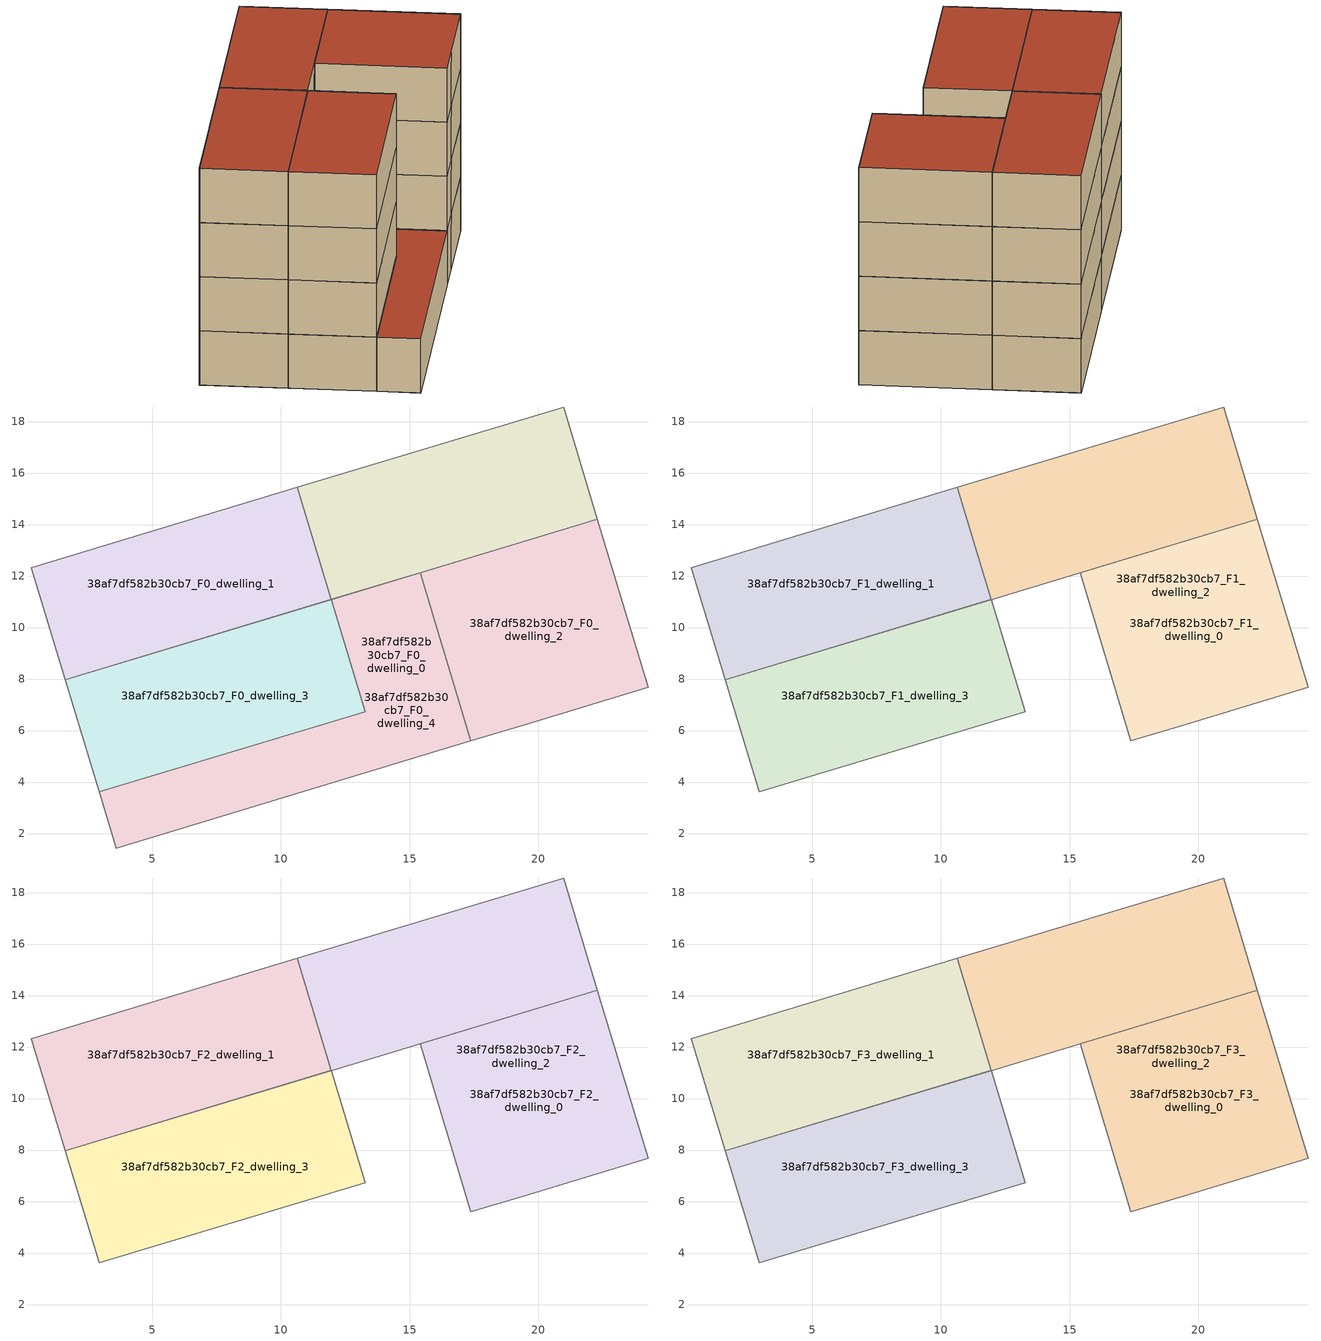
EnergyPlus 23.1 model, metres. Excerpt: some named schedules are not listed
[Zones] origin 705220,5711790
38af7df582b30cb7_F0_dwelling_0
 floor ground (EU_floor_Construction): 22.3,14.21 20.98,18.57 10.64,15.44 11.96,11.09 z0; 24.28,7.68 22.3,14.21 15.41,12.13 17.38,5.6 19.41,6.21 z0; 17.38,5.6 15.41,12.13 11.96,11.09 13.28,6.74 2.94,3.61 3.6,1.44 z0
 wall adiabatic (EU_wall_Construction): 10.64,15.44 20.98,18.57 22.3,14.21 11.96,11.09 10.64,15.44 z0:3
 ceiling adiabatic (EU_floor_Construction): 20.98,18.57 22.3,14.21 11.96,11.09 z3
 roof outside (EU_floor_Construction): 15.41,12.13 17.38,5.6 3.6,1.44 2.94,3.61 13.28,6.74 11.96,11.09 z3
38af7df582b30cb7_F0_dwelling_1
 floor ground (EU_floor_Construction): 11.96,11.09 10.64,15.44 0.3,12.32 1.62,7.96 z0
 wall adiabatic (EU_wall_Construction): 0.3,12.32 10.64,15.44 11.96,11.09 1.62,7.96 0.3,12.32 z0:3
38af7df582b30cb7_F0_dwelling_2
 floor ground (EU_floor_Construction): 22.3,14.21 20.98,18.57 10.64,15.44 11.96,11.09 z0; 24.28,7.68 22.3,14.21 15.41,12.13 17.38,5.6 19.41,6.21 z0
 wall adiabatic (EU_wall_Construction): 15.41,12.13 22.3,14.21 24.28,7.68 19.41,6.21 17.39,5.6 z0:3
 wall to 38af7df582b30cb7_F0_dwelling_4 (EU_wall_Construction): 17.38,5.6 15.41,12.13 z0:3
38af7df582b30cb7_F0_dwelling_3
 floor ground (EU_floor_Construction): 13.28,6.74 11.96,11.09 1.62,7.96 2.94,3.61 z0
 wall adiabatic (EU_wall_Construction): 2.94,3.61 1.62,7.96 11.96,11.09 z0:3
 wall to 38af7df582b30cb7_F0_dwelling_4 (EU_wall_Construction): 11.96,11.09 13.28,6.74 2.94,3.61 z0:3
38af7df582b30cb7_F0_dwelling_4
 floor ground (EU_floor_Construction): 22.3,14.21 20.98,18.57 10.64,15.44 11.96,11.09 z0; 17.39,5.6 15.41,12.13 11.96,11.09 13.28,6.74 2.94,3.61 3.6,1.44 z0
 wall adiabatic (EU_wall_Construction): 11.96,11.09 15.41,12.13 / 17.39,5.6 3.6,1.44 2.94,3.61 z0:3
 ceiling adiabatic (EU_roof_Construction): 20.98,18.57 11.96,11.09 10.64,15.44 z3
 roof outside (EU_roof_Construction): 15.41,12.13 17.38,5.6 3.6,1.44 2.94,3.61 13.28,6.74 11.96,11.09 z3
38af7df582b30cb7_F1_dwelling_0
 floor to 38af7df582b30cb7_F0_dwelling_0 (EU_floor_Construction): 20.98,18.57 10.64,15.44 11.96,11.09 z3; 22.3,14.21 11.96,11.09 22.3,14.21 20.98,18.57 z3
 floor adiabatic (EU_floor_Construction): 24.28,7.68 22.3,14.21 15.41,12.13 17.38,5.6 19.41,6.21 z3; 22.3,14.21 11.96,11.09 20.98,18.57 11.96,11.09 22.3,14.21 11.96,11.09 z3
 floor to 38af7df582b30cb7_F0_dwelling_4 (EU_floor_Construction): 22.3,14.21 20.98,18.57 11.96,11.09 z3
 wall adiabatic (EU_wall_Construction): 10.64,15.44 20.98,18.57 22.3,14.21 11.96,11.09 10.64,15.44 z3:6
38af7df582b30cb7_F1_dwelling_1
 floor to 38af7df582b30cb7_F0_dwelling_1 (EU_floor_Construction): 11.96,11.09 10.64,15.44 0.3,12.32 1.62,7.96 z3
 wall adiabatic (EU_wall_Construction): 0.3,12.32 10.64,15.44 11.96,11.09 1.62,7.96 0.3,12.32 z3:6
38af7df582b30cb7_F1_dwelling_2
 floor to 38af7df582b30cb7_F0_dwelling_2 (EU_floor_Construction): 22.3,14.21 20.98,18.57 10.64,15.44 11.96,11.09 z3; 24.28,7.68 22.3,14.21 15.41,12.13 17.38,5.6 19.41,6.21 z3
 wall adiabatic (EU_wall_Construction): 17.39,5.6 15.41,12.13 22.3,14.21 24.28,7.68 19.41,6.21 17.39,5.6 z3:6
38af7df582b30cb7_F1_dwelling_3
 floor to 38af7df582b30cb7_F0_dwelling_3 (EU_floor_Construction): 13.28,6.74 11.96,11.09 1.62,7.96 2.94,3.61 z3
 wall adiabatic (EU_wall_Construction): 13.28,6.74 2.94,3.61 1.62,7.96 11.96,11.09 13.28,6.74 z3:6
38af7df582b30cb7_F2_dwelling_0
 floor adiabatic (EU_floor_Construction): 22.3,14.21 20.98,18.57 10.64,15.44 11.96,11.09 z6; 24.28,7.68 22.3,14.21 15.41,12.13 17.38,5.6 19.41,6.21 z6
 wall adiabatic (EU_wall_Construction): 10.64,15.44 20.98,18.57 22.3,14.21 11.96,11.09 10.64,15.44 z6:9
38af7df582b30cb7_F2_dwelling_1
 floor to 38af7df582b30cb7_F1_dwelling_1 (EU_floor_Construction): 11.96,11.09 10.64,15.44 0.3,12.32 1.62,7.96 z6
 wall adiabatic (EU_wall_Construction): 0.3,12.32 10.64,15.44 11.96,11.09 1.62,7.96 0.3,12.32 z6:9
38af7df582b30cb7_F2_dwelling_2
 floor to 38af7df582b30cb7_F1_dwelling_2 (EU_floor_Construction): 22.3,14.21 20.98,18.57 10.64,15.44 11.96,11.09 z6; 24.28,7.68 22.3,14.21 15.41,12.13 17.38,5.6 19.41,6.21 z6
 wall adiabatic (EU_wall_Construction): 17.39,5.6 15.41,12.13 22.3,14.21 24.28,7.68 19.41,6.21 17.39,5.6 z6:9
38af7df582b30cb7_F2_dwelling_3
 floor to 38af7df582b30cb7_F1_dwelling_3 (EU_floor_Construction): 13.28,6.74 11.96,11.09 1.62,7.96 2.94,3.61 z6
 wall adiabatic (EU_wall_Construction): 13.28,6.74 2.94,3.61 1.62,7.96 11.96,11.09 13.28,6.74 z6:9
38af7df582b30cb7_F3_dwelling_0
 floor adiabatic (EU_floor_Construction): 22.3,14.21 20.98,18.57 10.64,15.44 11.96,11.09 z9; 24.28,7.68 22.3,14.21 15.41,12.13 17.38,5.6 19.41,6.21 z9
 wall adiabatic (EU_wall_Construction): 10.64,15.44 20.98,18.57 22.3,14.21 11.96,11.09 10.64,15.44 z9:12
 roof outside (EU_roof_Construction): 20.98,18.57 22.3,14.21 11.96,11.09 10.64,15.44 z12; 22.3,14.21 24.28,7.68 19.41,6.21 17.38,5.6 15.41,12.13 z12
38af7df582b30cb7_F3_dwelling_1
 floor to 38af7df582b30cb7_F2_dwelling_1 (EU_floor_Construction): 11.96,11.09 10.64,15.44 0.3,12.32 1.62,7.96 z9
 wall adiabatic (EU_wall_Construction): 0.3,12.32 10.64,15.44 11.96,11.09 1.62,7.96 0.3,12.32 z9:12
 roof outside (EU_roof_Construction): 10.64,15.44 11.96,11.09 1.62,7.96 0.3,12.32 z12
38af7df582b30cb7_F3_dwelling_2
 floor to 38af7df582b30cb7_F2_dwelling_2 (EU_floor_Construction): 22.3,14.21 20.98,18.57 10.64,15.44 11.96,11.09 z9; 24.28,7.68 22.3,14.21 15.41,12.13 17.38,5.6 19.41,6.21 z9
 wall adiabatic (EU_wall_Construction): 17.39,5.6 15.41,12.13 22.3,14.21 24.28,7.68 19.41,6.21 17.39,5.6 z9:12
 roof outside (EU_roof_Construction): 20.98,18.57 22.3,14.21 11.96,11.09 10.64,15.44 z12; 22.3,14.21 24.28,7.68 19.41,6.21 17.38,5.6 15.41,12.13 z12
38af7df582b30cb7_F3_dwelling_3
 floor to 38af7df582b30cb7_F2_dwelling_3 (EU_floor_Construction): 13.28,6.74 11.96,11.09 1.62,7.96 2.94,3.61 z9
 wall adiabatic (EU_wall_Construction): 13.28,6.74 2.94,3.61 1.62,7.96 11.96,11.09 13.28,6.74 z9:12
 roof outside (EU_roof_Construction): 11.96,11.09 13.28,6.74 2.94,3.61 1.62,7.96 z12
[Building]
EU S2 Campaign: North Axis=0; Terrain=City; Solar Distribution=FullExterior
[Site:Location]
London: Latitude=51.5; Longitude=-0.5; Time Zone=0; Elevation=25
[SizingPeriod:WeatherFileDays]
AnnualSizingPeriod: Begin Month=1; Begin Day of Month=1; End Month=12; End Day of Month=31; Day of Week for Start Day=Monday; Use Weather File Daylight Saving Period=No; Use Weather File Rain and Snow Indicators=No
[MATERIAL]
EU_InternalMass_Material: Roughness=MediumRough; Thickness=0.1; Conductivity=1; Density=1800; Specific Heat=900; Thermal Absorptance=0.9; Solar Absorptance=0.7; Visible Absorptance=0.7
[MATERIAL:NOMASS] Roughness=MediumRough; Thermal Absorptance=0.9; Solar Absorptance=0.7; Visible Absorptance=0.7
Name | Thermal Resistance
EU_wall_NoMass | 1.04674
EU_roof_NoMass | 4.32442
EU_floor_NoMass | 2.04616
[CONSTRUCTION]
EU_wall_Construction: EU_wall_NoMass
EU_roof_Construction: EU_roof_NoMass
EU_floor_Construction: EU_floor_NoMass
EU_InternalMass_Construction: EU_InternalMass_Material
[ZONE] Type=1; Multiplier=1; Ceiling Height=autocalculate; Floor Area=autocalculate; Part of Total Floor Area=Yes
Name | Volume
38af7df582b30cb7_F0_dwelling_0 | 442.123
38af7df582b30cb7_F1_dwelling_0; 38af7df582b30cb7_F2_dwelling_0; 38af7df582b30cb7_F3_dwelling_0; 38af7df582b30cb7_F0_dwelling_2; 38af7df582b30cb7_F1_dwelling_2; 38af7df582b30cb7_F2_dwelling_2; 38af7df582b30cb7_F3_dwelling_2 | 294.745
38af7df582b30cb7_F0_dwelling_1; 38af7df582b30cb7_F1_dwelling_1; 38af7df582b30cb7_F2_dwelling_1; 38af7df582b30cb7_F3_dwelling_1 | 147.367
38af7df582b30cb7_F0_dwelling_3; 38af7df582b30cb7_F1_dwelling_3; 38af7df582b30cb7_F2_dwelling_3; 38af7df582b30cb7_F3_dwelling_3 | 147.366
38af7df582b30cb7_F0_dwelling_4 | 294.751
[INTERNALMASS] Construction=EU_InternalMass_Construction
Name | Zone or ZoneList | Surface Area
38af7df582b30cb7_F0_dwelling_0_EU_InternalMass | 38af7df582b30cb7_F0_dwelling_0 | 49.1223
38af7df582b30cb7_F0_dwelling_1_EU_InternalMass | 38af7df582b30cb7_F0_dwelling_1 | 49.1212
38af7df582b30cb7_F0_dwelling_2_EU_InternalMass | 38af7df582b30cb7_F0_dwelling_2 | 49.1235
38af7df582b30cb7_F0_dwelling_3_EU_InternalMass | 38af7df582b30cb7_F0_dwelling_3 | 49.1214
38af7df582b30cb7_F0_dwelling_4_EU_InternalMass | 38af7df582b30cb7_F0_dwelling_4 | 49.127
38af7df582b30cb7_F1_dwelling_0_EU_InternalMass | 38af7df582b30cb7_F1_dwelling_0 | 61.4073
38af7df582b30cb7_F1_dwelling_1_EU_InternalMass | 38af7df582b30cb7_F1_dwelling_1 | 61.4
38af7df582b30cb7_F1_dwelling_2_EU_InternalMass | 38af7df582b30cb7_F1_dwelling_2 | 61.4024
38af7df582b30cb7_F1_dwelling_3_EU_InternalMass | 38af7df582b30cb7_F1_dwelling_3 | 61.4059
38af7df582b30cb7_F2_dwelling_0_EU_InternalMass | 38af7df582b30cb7_F2_dwelling_0 | 61.4073
38af7df582b30cb7_F2_dwelling_1_EU_InternalMass | 38af7df582b30cb7_F2_dwelling_1 | 61.4
38af7df582b30cb7_F2_dwelling_2_EU_InternalMass | 38af7df582b30cb7_F2_dwelling_2 | 61.4024
38af7df582b30cb7_F2_dwelling_3_EU_InternalMass | 38af7df582b30cb7_F2_dwelling_3 | 61.4059
38af7df582b30cb7_F3_dwelling_0_EU_InternalMass | 38af7df582b30cb7_F3_dwelling_0 | 61.4073
38af7df582b30cb7_F3_dwelling_1_EU_InternalMass | 38af7df582b30cb7_F3_dwelling_1 | 61.4
38af7df582b30cb7_F3_dwelling_2_EU_InternalMass | 38af7df582b30cb7_F3_dwelling_2 | 61.4024
38af7df582b30cb7_F3_dwelling_3_EU_InternalMass | 38af7df582b30cb7_F3_dwelling_3 | 61.4059
[OTHEREQUIPMENT] Fuel Type=Electricity; Design Level Calculation Method=Watts/Area; Power per Zone Floor Area=1; Fraction Latent=0; Fraction Radiant=0; Fraction Lost=0; Carbon Dioxide Generation Rate=0; EndUse Subcategory=EU_Step8_InternalGains
Name | Zone or ZoneList or Space or SpaceList | Schedule
EU_Step8_InternalGain_38af7df582b30cb7_F0_dwelling_0_f000 | 38af7df582b30cb7_F0_dwelling_0 | EU_Step8_GainSchedule_38af7df582b30cb7_F0_dwelling_0_f000
EU_Step8_InternalGain_38af7df582b30cb7_F0_dwelling_1_f000 | 38af7df582b30cb7_F0_dwelling_1 | EU_Step8_GainSchedule_38af7df582b30cb7_F0_dwelling_1_f000
EU_Step8_InternalGain_38af7df582b30cb7_F0_dwelling_2_f000 | 38af7df582b30cb7_F0_dwelling_2 | EU_Step8_GainSchedule_38af7df582b30cb7_F0_dwelling_2_f000
EU_Step8_InternalGain_38af7df582b30cb7_F0_dwelling_3_f000 | 38af7df582b30cb7_F0_dwelling_3 | EU_Step8_GainSchedule_38af7df582b30cb7_F0_dwelling_3_f000
EU_Step8_InternalGain_38af7df582b30cb7_F0_dwelling_4_f000 | 38af7df582b30cb7_F0_dwelling_4 | EU_Step8_GainSchedule_38af7df582b30cb7_F0_dwelling_4_f000
EU_Step8_InternalGain_38af7df582b30cb7_F1_dwelling_0_f000 | 38af7df582b30cb7_F1_dwelling_0 | EU_Step8_GainSchedule_38af7df582b30cb7_F1_dwelling_0_f000
EU_Step8_InternalGain_38af7df582b30cb7_F1_dwelling_1_f000 | 38af7df582b30cb7_F1_dwelling_1 | EU_Step8_GainSchedule_38af7df582b30cb7_F1_dwelling_1_f000
EU_Step8_InternalGain_38af7df582b30cb7_F1_dwelling_2_f000 | 38af7df582b30cb7_F1_dwelling_2 | EU_Step8_GainSchedule_38af7df582b30cb7_F1_dwelling_2_f000
EU_Step8_InternalGain_38af7df582b30cb7_F1_dwelling_3_f000 | 38af7df582b30cb7_F1_dwelling_3 | EU_Step8_GainSchedule_38af7df582b30cb7_F1_dwelling_3_f000
EU_Step8_InternalGain_38af7df582b30cb7_F2_dwelling_0_f000 | 38af7df582b30cb7_F2_dwelling_0 | EU_Step8_GainSchedule_38af7df582b30cb7_F2_dwelling_0_f000
EU_Step8_InternalGain_38af7df582b30cb7_F2_dwelling_1_f000 | 38af7df582b30cb7_F2_dwelling_1 | EU_Step8_GainSchedule_38af7df582b30cb7_F2_dwelling_1_f000
EU_Step8_InternalGain_38af7df582b30cb7_F2_dwelling_2_f000 | 38af7df582b30cb7_F2_dwelling_2 | EU_Step8_GainSchedule_38af7df582b30cb7_F2_dwelling_2_f000
EU_Step8_InternalGain_38af7df582b30cb7_F2_dwelling_3_f000 | 38af7df582b30cb7_F2_dwelling_3 | EU_Step8_GainSchedule_38af7df582b30cb7_F2_dwelling_3_f000
EU_Step8_InternalGain_38af7df582b30cb7_F3_dwelling_0_f000 | 38af7df582b30cb7_F3_dwelling_0 | EU_Step8_GainSchedule_38af7df582b30cb7_F3_dwelling_0_f000
EU_Step8_InternalGain_38af7df582b30cb7_F3_dwelling_1_f000 | 38af7df582b30cb7_F3_dwelling_1 | EU_Step8_GainSchedule_38af7df582b30cb7_F3_dwelling_1_f000
EU_Step8_InternalGain_38af7df582b30cb7_F3_dwelling_2_f000 | 38af7df582b30cb7_F3_dwelling_2 | EU_Step8_GainSchedule_38af7df582b30cb7_F3_dwelling_2_f000
EU_Step8_InternalGain_38af7df582b30cb7_F3_dwelling_3_f000 | 38af7df582b30cb7_F3_dwelling_3 | EU_Step8_GainSchedule_38af7df582b30cb7_F3_dwelling_3_f000
[ZONEVENTILATION:DESIGNFLOWRATE] Schedule=EU_AlwaysOn; Design Flow Rate Calculation Method=AirChanges/Hour; Air Changes per Hour=0.488719; Ventilation Type=Natural; Fan Pressure Rise=0; Fan Total Efficiency=1; Constant Term Coefficient=1; Temperature Term Coefficient=0; Velocity Term Coefficient=0; Velocity Squared Term Coefficient=0; Minimum Indoor Temperature=-100; Maximum Indoor Temperature=100; Delta Temperature=-100; Minimum Outdoor Temperature=-100; Maximum Outdoor Temperature=100; Maximum Wind Speed=40
Name | Zone or ZoneList or Space or SpaceList
EU_ConstantAir_38af7df582b30cb7_F0_dwelling_0 | 38af7df582b30cb7_F0_dwelling_0
EU_ConstantAir_38af7df582b30cb7_F0_dwelling_1 | 38af7df582b30cb7_F0_dwelling_1
EU_ConstantAir_38af7df582b30cb7_F0_dwelling_2 | 38af7df582b30cb7_F0_dwelling_2
EU_ConstantAir_38af7df582b30cb7_F0_dwelling_3 | 38af7df582b30cb7_F0_dwelling_3
EU_ConstantAir_38af7df582b30cb7_F0_dwelling_4 | 38af7df582b30cb7_F0_dwelling_4
EU_ConstantAir_38af7df582b30cb7_F1_dwelling_0 | 38af7df582b30cb7_F1_dwelling_0
EU_ConstantAir_38af7df582b30cb7_F1_dwelling_1 | 38af7df582b30cb7_F1_dwelling_1
EU_ConstantAir_38af7df582b30cb7_F1_dwelling_2 | 38af7df582b30cb7_F1_dwelling_2
EU_ConstantAir_38af7df582b30cb7_F1_dwelling_3 | 38af7df582b30cb7_F1_dwelling_3
EU_ConstantAir_38af7df582b30cb7_F2_dwelling_0 | 38af7df582b30cb7_F2_dwelling_0
EU_ConstantAir_38af7df582b30cb7_F2_dwelling_1 | 38af7df582b30cb7_F2_dwelling_1
EU_ConstantAir_38af7df582b30cb7_F2_dwelling_2 | 38af7df582b30cb7_F2_dwelling_2
EU_ConstantAir_38af7df582b30cb7_F2_dwelling_3 | 38af7df582b30cb7_F2_dwelling_3
EU_ConstantAir_38af7df582b30cb7_F3_dwelling_0 | 38af7df582b30cb7_F3_dwelling_0
EU_ConstantAir_38af7df582b30cb7_F3_dwelling_1 | 38af7df582b30cb7_F3_dwelling_1
EU_ConstantAir_38af7df582b30cb7_F3_dwelling_2 | 38af7df582b30cb7_F3_dwelling_2
EU_ConstantAir_38af7df582b30cb7_F3_dwelling_3 | 38af7df582b30cb7_F3_dwelling_3
[HVACTEMPLATE:THERMOSTAT] Constant Heating Setpoint=20; Constant Cooling Setpoint=50
EU_HeatOnly_38af7df582b30cb7_F0_dwelling_0; EU_HeatOnly_38af7df582b30cb7_F0_dwelling_1; EU_HeatOnly_38af7df582b30cb7_F0_dwelling_2; EU_HeatOnly_38af7df582b30cb7_F0_dwelling_3; EU_HeatOnly_38af7df582b30cb7_F0_dwelling_4; EU_HeatOnly_38af7df582b30cb7_F1_dwelling_0; EU_HeatOnly_38af7df582b30cb7_F1_dwelling_1; EU_HeatOnly_38af7df582b30cb7_F1_dwelling_2; EU_HeatOnly_38af7df582b30cb7_F1_dwelling_3; EU_HeatOnly_38af7df582b30cb7_F2_dwelling_0; EU_HeatOnly_38af7df582b30cb7_F2_dwelling_1; EU_HeatOnly_38af7df582b30cb7_F2_dwelling_2; EU_HeatOnly_38af7df582b30cb7_F2_dwelling_3; EU_HeatOnly_38af7df582b30cb7_F3_dwelling_0; EU_HeatOnly_38af7df582b30cb7_F3_dwelling_1; EU_HeatOnly_38af7df582b30cb7_F3_dwelling_2; EU_HeatOnly_38af7df582b30cb7_F3_dwelling_3
[HVACTEMPLATE:ZONE:IDEALLOADSAIRSYSTEM] System Availability Schedule=EU_AlwaysOn; Maximum Heating Supply Air Temperature=50; Minimum Cooling Supply Air Temperature=13; Maximum Heating Supply Air Humidity Ratio=0.0156; Minimum Cooling Supply Air Humidity Ratio=0.0077; Heating Limit=NoLimit; Cooling Limit=NoLimit; Heating Availability Schedule=EU_AlwaysOn; Cooling Availability Schedule=EU_CoolingOff; Dehumidification Control Type=ConstantSensibleHeatRatio; Cooling Sensible Heat Ratio=0.7; Dehumidification Setpoint=60; Humidification Control Type=None; Humidification Setpoint=30; Outdoor Air Method=None; Outdoor Air Flow Rate per Person=0.00944; Outdoor Air Flow Rate per Zone Floor Area=0; Outdoor Air Flow Rate per Zone=0; Demand Controlled Ventilation Type=None; Outdoor Air Economizer Type=NoEconomizer; Heat Recovery Type=None; Sensible Heat Recovery Effectiveness=0.7; Latent Heat Recovery Effectiveness=0.65
Name | Template Thermostat
38af7df582b30cb7_F0_dwelling_0 | EU_HeatOnly_38af7df582b30cb7_F0_dwelling_0
38af7df582b30cb7_F0_dwelling_1 | EU_HeatOnly_38af7df582b30cb7_F0_dwelling_1
38af7df582b30cb7_F0_dwelling_2 | EU_HeatOnly_38af7df582b30cb7_F0_dwelling_2
38af7df582b30cb7_F0_dwelling_3 | EU_HeatOnly_38af7df582b30cb7_F0_dwelling_3
38af7df582b30cb7_F0_dwelling_4 | EU_HeatOnly_38af7df582b30cb7_F0_dwelling_4
38af7df582b30cb7_F1_dwelling_0 | EU_HeatOnly_38af7df582b30cb7_F1_dwelling_0
38af7df582b30cb7_F1_dwelling_1 | EU_HeatOnly_38af7df582b30cb7_F1_dwelling_1
38af7df582b30cb7_F1_dwelling_2 | EU_HeatOnly_38af7df582b30cb7_F1_dwelling_2
38af7df582b30cb7_F1_dwelling_3 | EU_HeatOnly_38af7df582b30cb7_F1_dwelling_3
38af7df582b30cb7_F2_dwelling_0 | EU_HeatOnly_38af7df582b30cb7_F2_dwelling_0
38af7df582b30cb7_F2_dwelling_1 | EU_HeatOnly_38af7df582b30cb7_F2_dwelling_1
38af7df582b30cb7_F2_dwelling_2 | EU_HeatOnly_38af7df582b30cb7_F2_dwelling_2
38af7df582b30cb7_F2_dwelling_3 | EU_HeatOnly_38af7df582b30cb7_F2_dwelling_3
38af7df582b30cb7_F3_dwelling_0 | EU_HeatOnly_38af7df582b30cb7_F3_dwelling_0
